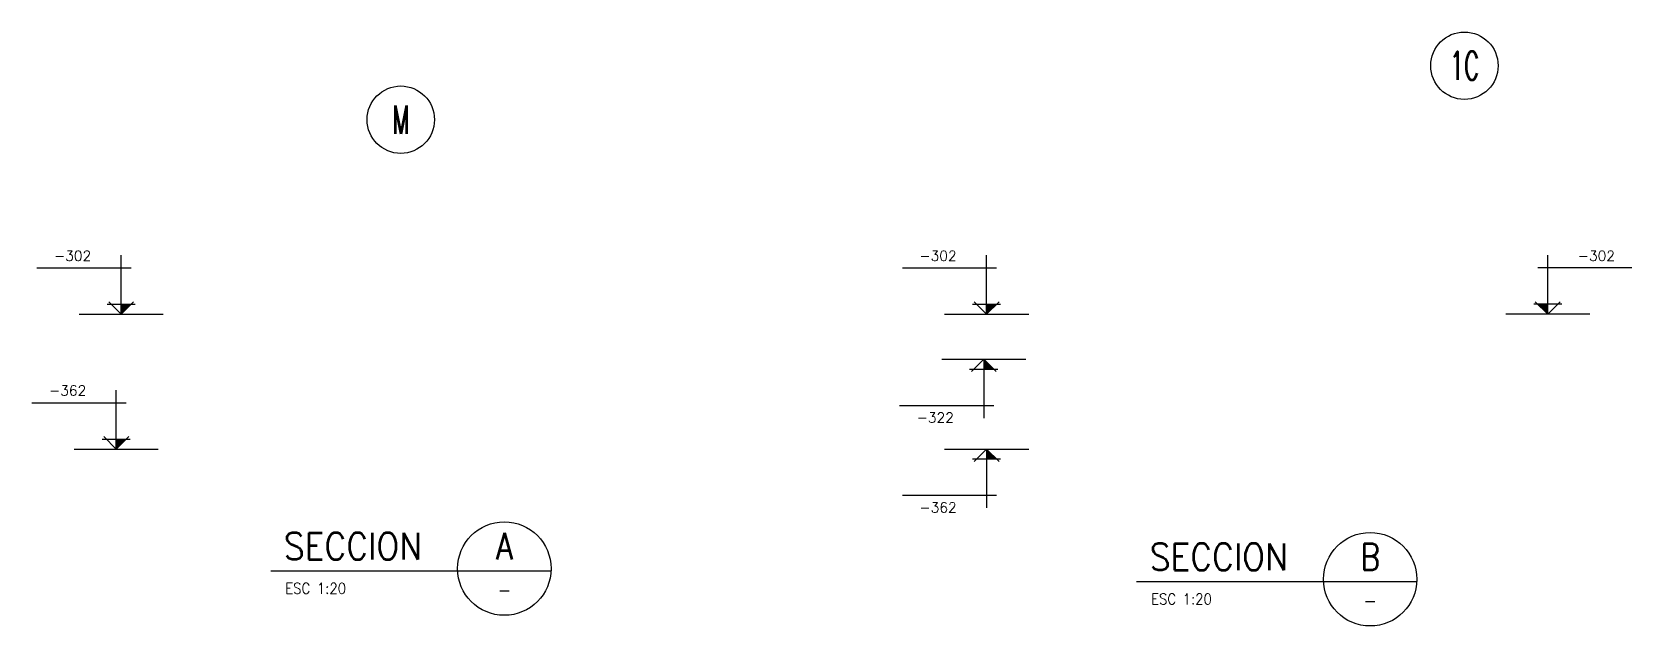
# Model space of a CAD drawing. Extents: x 1418 to 15858, y -441 to 10768.
# Drawn here: x 1418 to 2130, y -441 to -176 of the extents above; entities that cross this region are included whole.
import ezdxf
from ezdxf.enums import TextEntityAlignment as Align

# ---------------------------------------------------------------- set-up
doc = ezdxf.new("R2010")
doc.units = 0
doc.header["$LTSCALE"] = 60
doc.layers.get('0').update_dxf_attribs({"linetype": 'CONTINUOUS'})
doc.layers.add('TITULO', color=6, linetype='CONTINUOUS')
doc.styles.add('COTAS', font='romans.shx', dxfattribs={"width": 0.9})

# ---------------------------------------------------------------- blocks, each defined once
blk = doc.blocks.new('*U430')
at = {"layer": 'TITULO'}
blk.add_line((124.82, 0), (0, 0), dxfattribs=at)
at = {"layer": 'TITULO', "color": 1}
blk.add_circle((104.05, 1.2), 20.8, dxfattribs=at)
at = {"layer": 'TITULO', "style": 'COTAS', "width": 0.9}
blk.add_attdef('TITULO', (5.87, 5.2), '', height=12, dxfattribs=at)
at = {"layer": 'TITULO', "style": 'COTAS', "width": 0.8}
blk.add_attdef('SECCION', text='', height=12, dxfattribs=at).set_placement((104.05, 11.2), align=Align.MIDDLE)
at = {"layer": 'TITULO', "color": 2, "style": 'COTAS', "width": 0.9}
blk.add_attdef('ESCALA', (6.51, -10), '', height=4.8, dxfattribs=at)
blk.add_attdef('PLANO', text='', height=6, dxfattribs=at).set_placement((104.05, -8.2), align=Align.MIDDLE)
blk = doc.blocks.new('NIVEL')
blk.add_hatch(color=2).paths.add_polyline_path([(0, 11.8), (0, 0), (11.8, 11.8)])
at = {"color": 1}
for p, q in [((0, 0), (0, 70)), ((-100, 55), (11.8, 55)), ((-50, 0), (50, 0)), ((-16.8, 11.8), (0, 11.8)), ((0, 0), (-14.8, 14.8)), ((0, 0), (14.8, 14.8)), ((0, 11.8), (16.6, 11.8))]:
    blk.add_line(p, q, dxfattribs=at)
at = {"color": 2, "style": 'COTAS'}
blk.add_attdef('NIVEL', text='', height=12, dxfattribs=at).set_placement((-57.7, 69.4), align=Align.MIDDLE)
blk = doc.blocks.new('$EJE$')
at = {"color": 6}
blk.add_circle((0, 0), 30, dxfattribs=at)
at = {"color": 6, "style": 'COTAS', "width": 0.6}
blk.add_attdef('EJE', text='', height=25, dxfattribs=at).set_placement((0, 0), align=Align.MIDDLE)

msp = doc.modelspace()

# ---------------------------------------------------------------- block references
for name, p, xscale, yscale, zscale, values in [('$EJE$', (2055.46, -191.33), 0.5, 0.5, 0.5, {'EJE': '1C'}), ('$EJE$', (1581.82, -215.37), 0.5, 0.5, 0.5, {'EJE': 'M'}), ('NIVEL', (1457.32, -302), 0.375, 0.375, 0.375, {'NIVEL': '-302'}), ('NIVEL', (1842.68, -302), 0.375, 0.375, 0.375, {'NIVEL': '-302'}), ('NIVEL', (1455.1, -362), 0.375, 0.375, 0.375, {'NIVEL': '-362'})]:
    msp.add_blockref(name, p, dxfattribs=dict(xscale=xscale, yscale=yscale, zscale=zscale)).add_auto_attribs(values)
ref = msp.add_blockref('NIVEL', (2092.58, -302), dxfattribs=dict(xscale=-0.375, yscale=0.375, zscale=0.375))
ref.add_attrib('NIVEL', '-302', dxfattribs={"color": 2, "height": 4.5, "style": 'COTAS'}).set_placement((2114.22, -275.98), align=Align.MIDDLE)
ref = msp.add_blockref('NIVEL', (1841.44, -322), dxfattribs=dict(xscale=-0.375, yscale=0.375, zscale=0.375, rotation=180))
ref.add_attrib('NIVEL', '-322', dxfattribs={"color": 2, "height": 4.5, "style": 'COTAS'}).set_placement((1819.81, -348.02), align=Align.MIDDLE)
ref = msp.add_blockref('NIVEL', (1842.68, -362), dxfattribs=dict(xscale=-0.375, yscale=0.375, zscale=0.375, rotation=180))
ref.add_attrib('NIVEL', '-362', dxfattribs={"color": 2, "height": 4.5, "style": 'COTAS'}).set_placement((1821.05, -388.02), align=Align.MIDDLE)
for p, values in [((1523.89, -416.45), {'TITULO': 'SECCION', 'SECCION': 'A', 'PLANO': '-', 'ESCALA': 'ESC 1:20'}), ((1909.44, -421.2), {'TITULO': 'SECCION', 'SECCION': 'B', 'PLANO': '-', 'ESCALA': 'ESC 1:20'})]:
    msp.add_blockref('*U430', p).add_auto_attribs(values)

doc.saveas('drawing.dxf')
